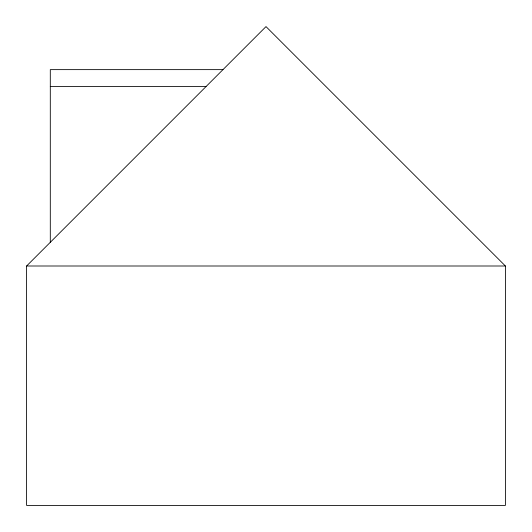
<?xml version="1.0" encoding="UTF-8"?>
<svg xmlns="http://www.w3.org/2000/svg" width="532" height="532" viewBox="0 0 532 532"><rect width="100%" height="100%" fill="white"/><g stroke="black" fill="none" stroke-linecap="round" stroke-linejoin="round"><path stroke-width="0.8" d="M26.6 266L266 26.6L505.4 266L505.4 505.4L26.6 505.4L26.6 266L505.4 266M222.968 69.632L50.301 69.632L50.301 242.299M50.301 86.563L206.037 86.563"/></g></svg>
